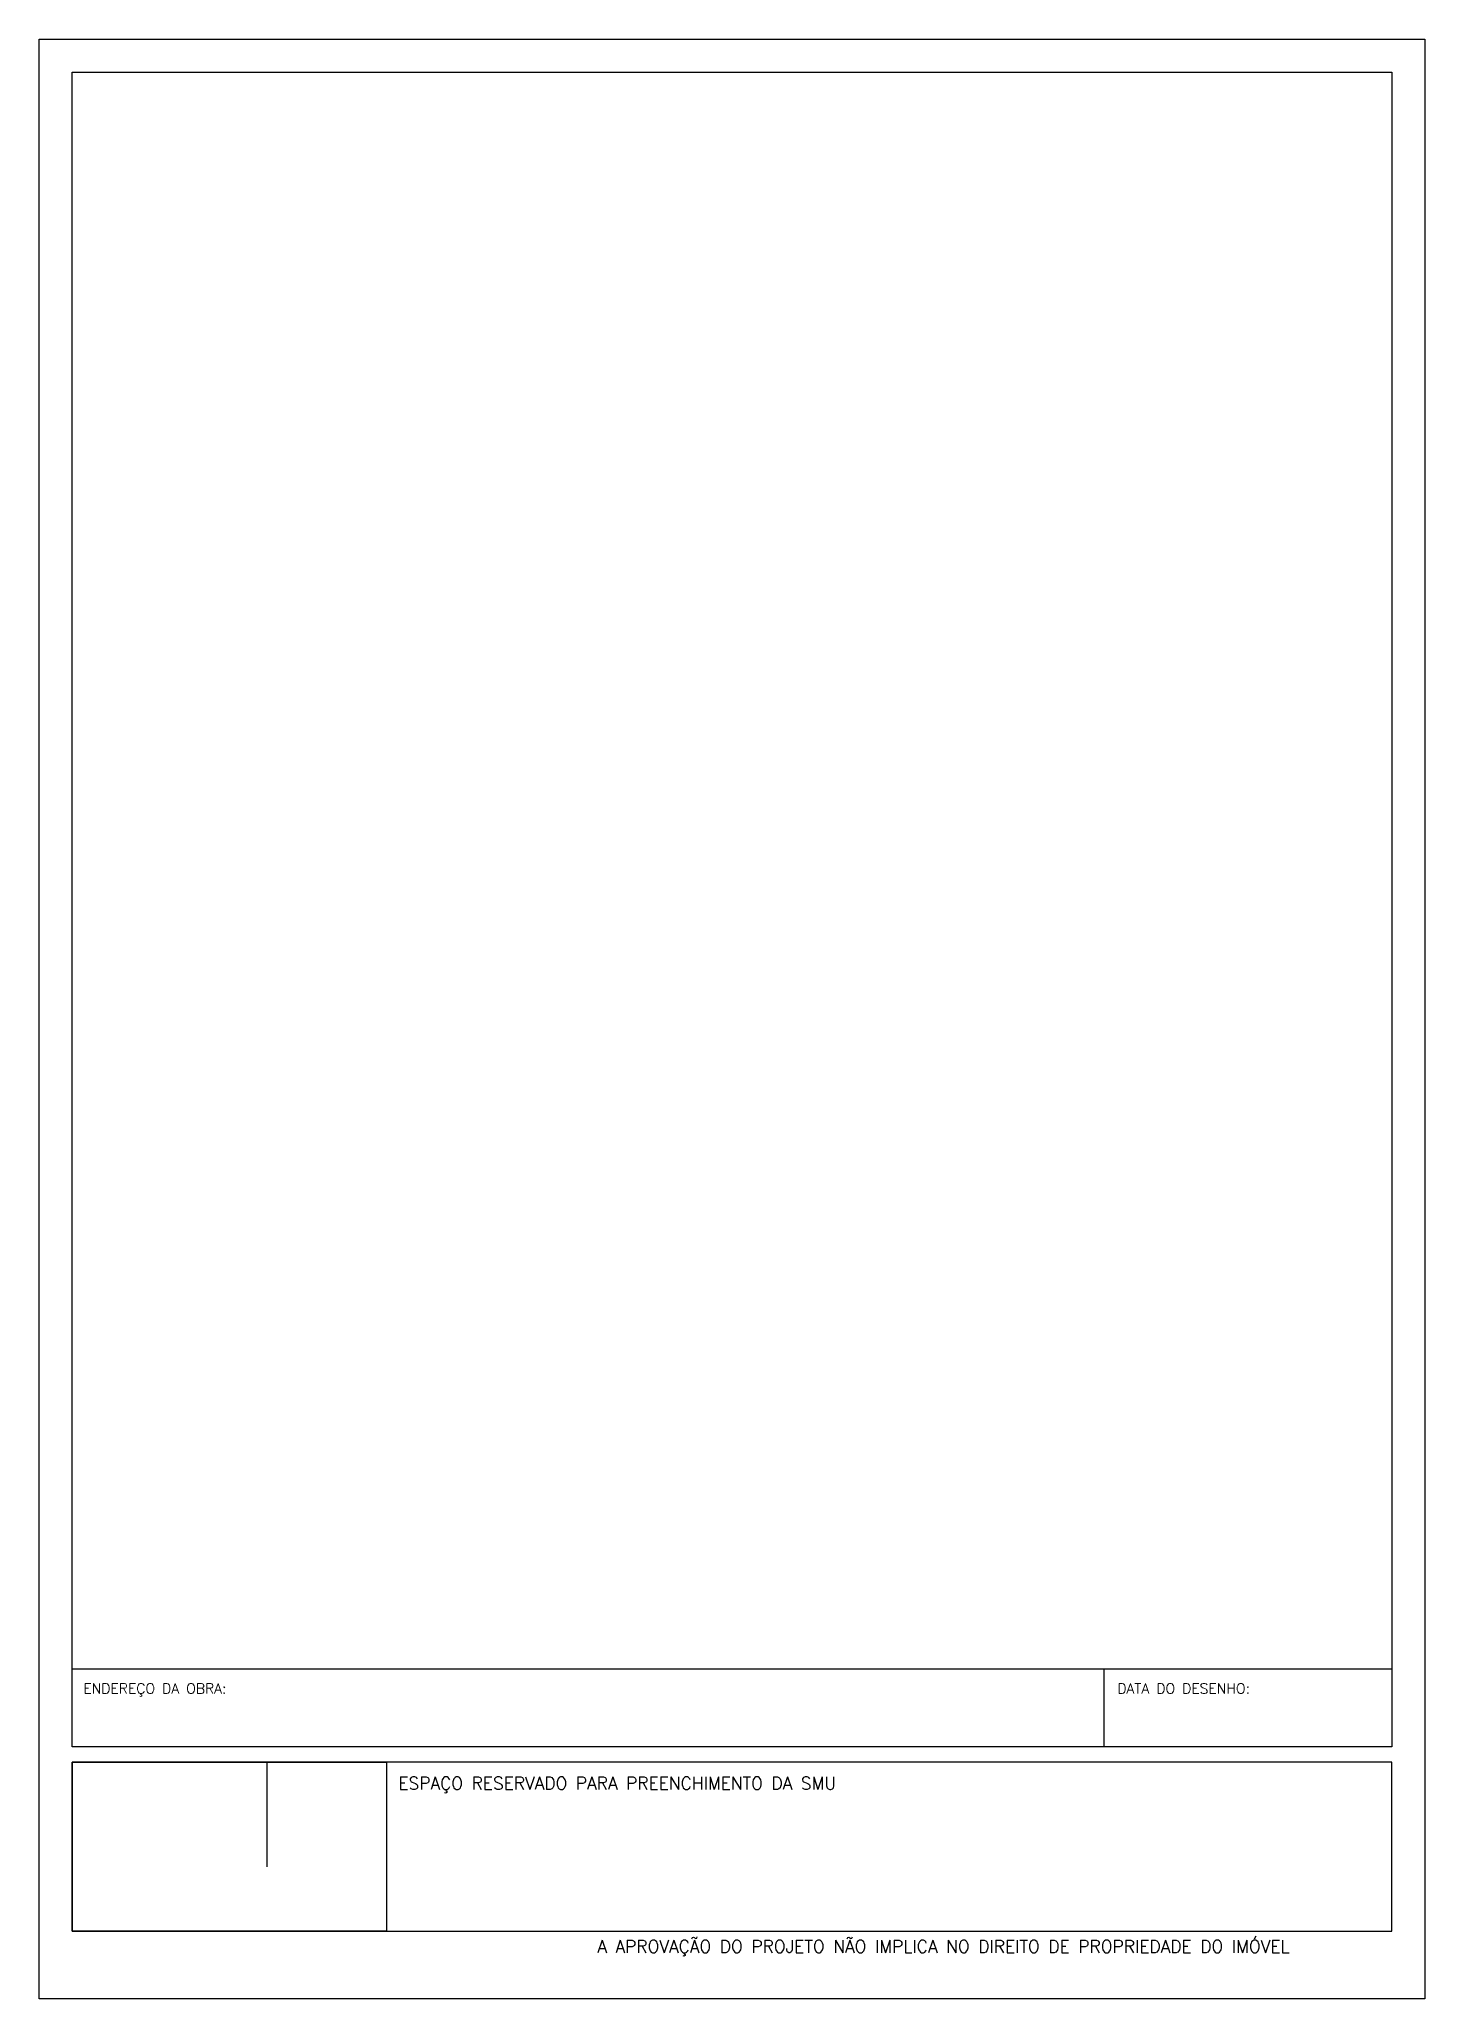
# Model space of a CAD drawing. Header units: millimetres. Extents: x 0.6 to 21.6, y 0 to 29.7.
import ezdxf

# ---------------------------------------------------------------- set-up
doc = ezdxf.new("R2010")
doc.units = ezdxf.units.MM
doc.layers.add('CARIMBO', color=7, linetype='Continuous')
doc.layers.add('TEXTO', color=252, linetype='Continuous')
doc.styles.add('ROMANS', font='romans.shx', dxfattribs={"height": 0.1})
picture_1 = doc.add_image_def('image1.jpg', size_in_pixel=(795, 428))

msp = doc.modelspace()

# ---------------------------------------------------------------- linework, layer by layer
at = {"layer": 'CARIMBO'}
for p, q in [((21.119, 4.995), (1.119, 4.995)), ((16.753, 4.995), (16.753, 3.819)), ((4.069, 3.586), (4.069, 2)), ((5.882, 3.586), (5.882, 1.025))]:
    msp.add_line(p, q, dxfattribs=at)
for points in [[(0.619, 0), (0.619, 29.7), (21.619, 29.7), (21.619, 0)], [(1.119, 3.819), (1.119, 29.2), (21.119, 29.2), (21.119, 3.819)]]:
    msp.add_lwpolyline(points, close=True, dxfattribs=at)
for points in [[(5.882, 3.586), (1.119, 3.586), (1.119, 1.025), (21.119, 1.025), (21.119, 3.586), (15.534, 3.586)], [(15.534, 3.586), (4.274, 3.586)]]:
    msp.add_lwpolyline(points, dxfattribs=at)

# ---------------------------------------------------------------- texts
at = {"layer": 'TEXTO', "style": 'ROMANS'}
for s, height, p in [('ENDEREÇO DA OBRA:', 0.1548, (1.287, 4.625)), ('DATA DO DESENHO:', 0.1548, (16.959, 4.625)), ('ESPAÇO RESERVADO PARA PREENCHIMENTO DA SMU', 0.189, (6.063, 3.173)), ('A APROVAÇÃO DO PROJETO NÃO IMPLICA NO DIREITO DE PROPRIEDADE DO IMÓVEL', 0.1892, (9.077, 0.699))]:
    msp.add_text(s, height=height, dxfattribs=at).set_placement(p)

# ---------------------------------------------------------------- pictures from other files: only their frames are drawn
at = {"layer": 'CARIMBO', "color": 250}
image = msp.add_image(picture_1, insert=(1.119, 1.023), size_in_units=(4.763, 2.564), dxfattribs=at)
image.dxf.flags = 7

doc.saveas('drawing.dxf')
